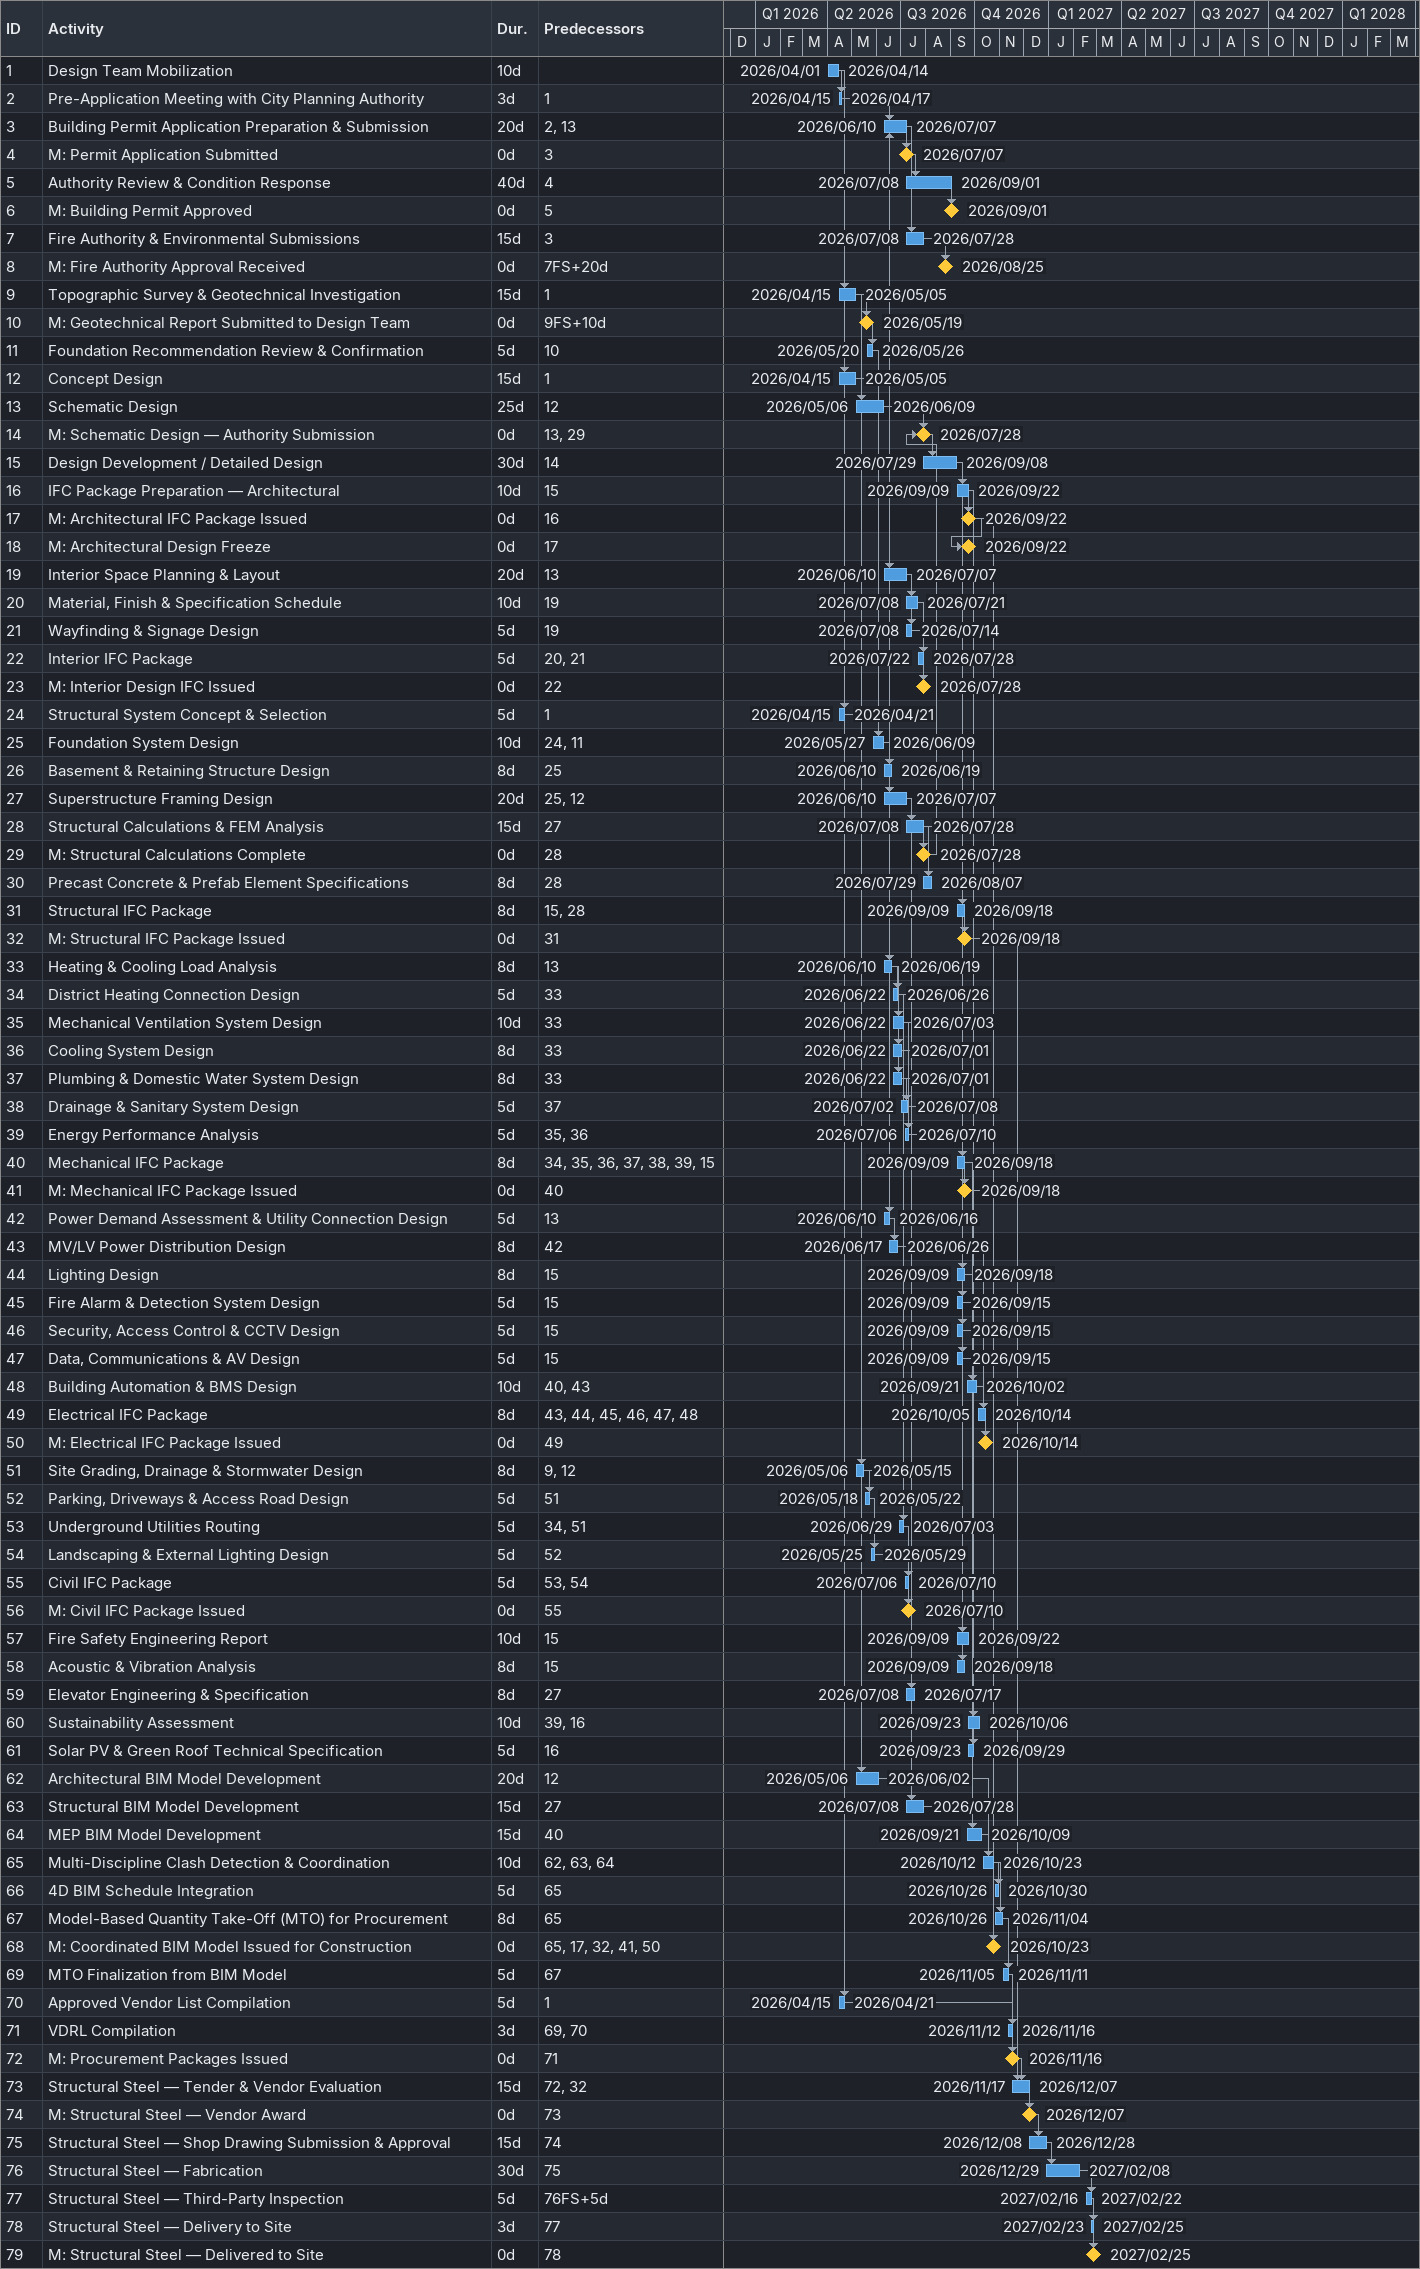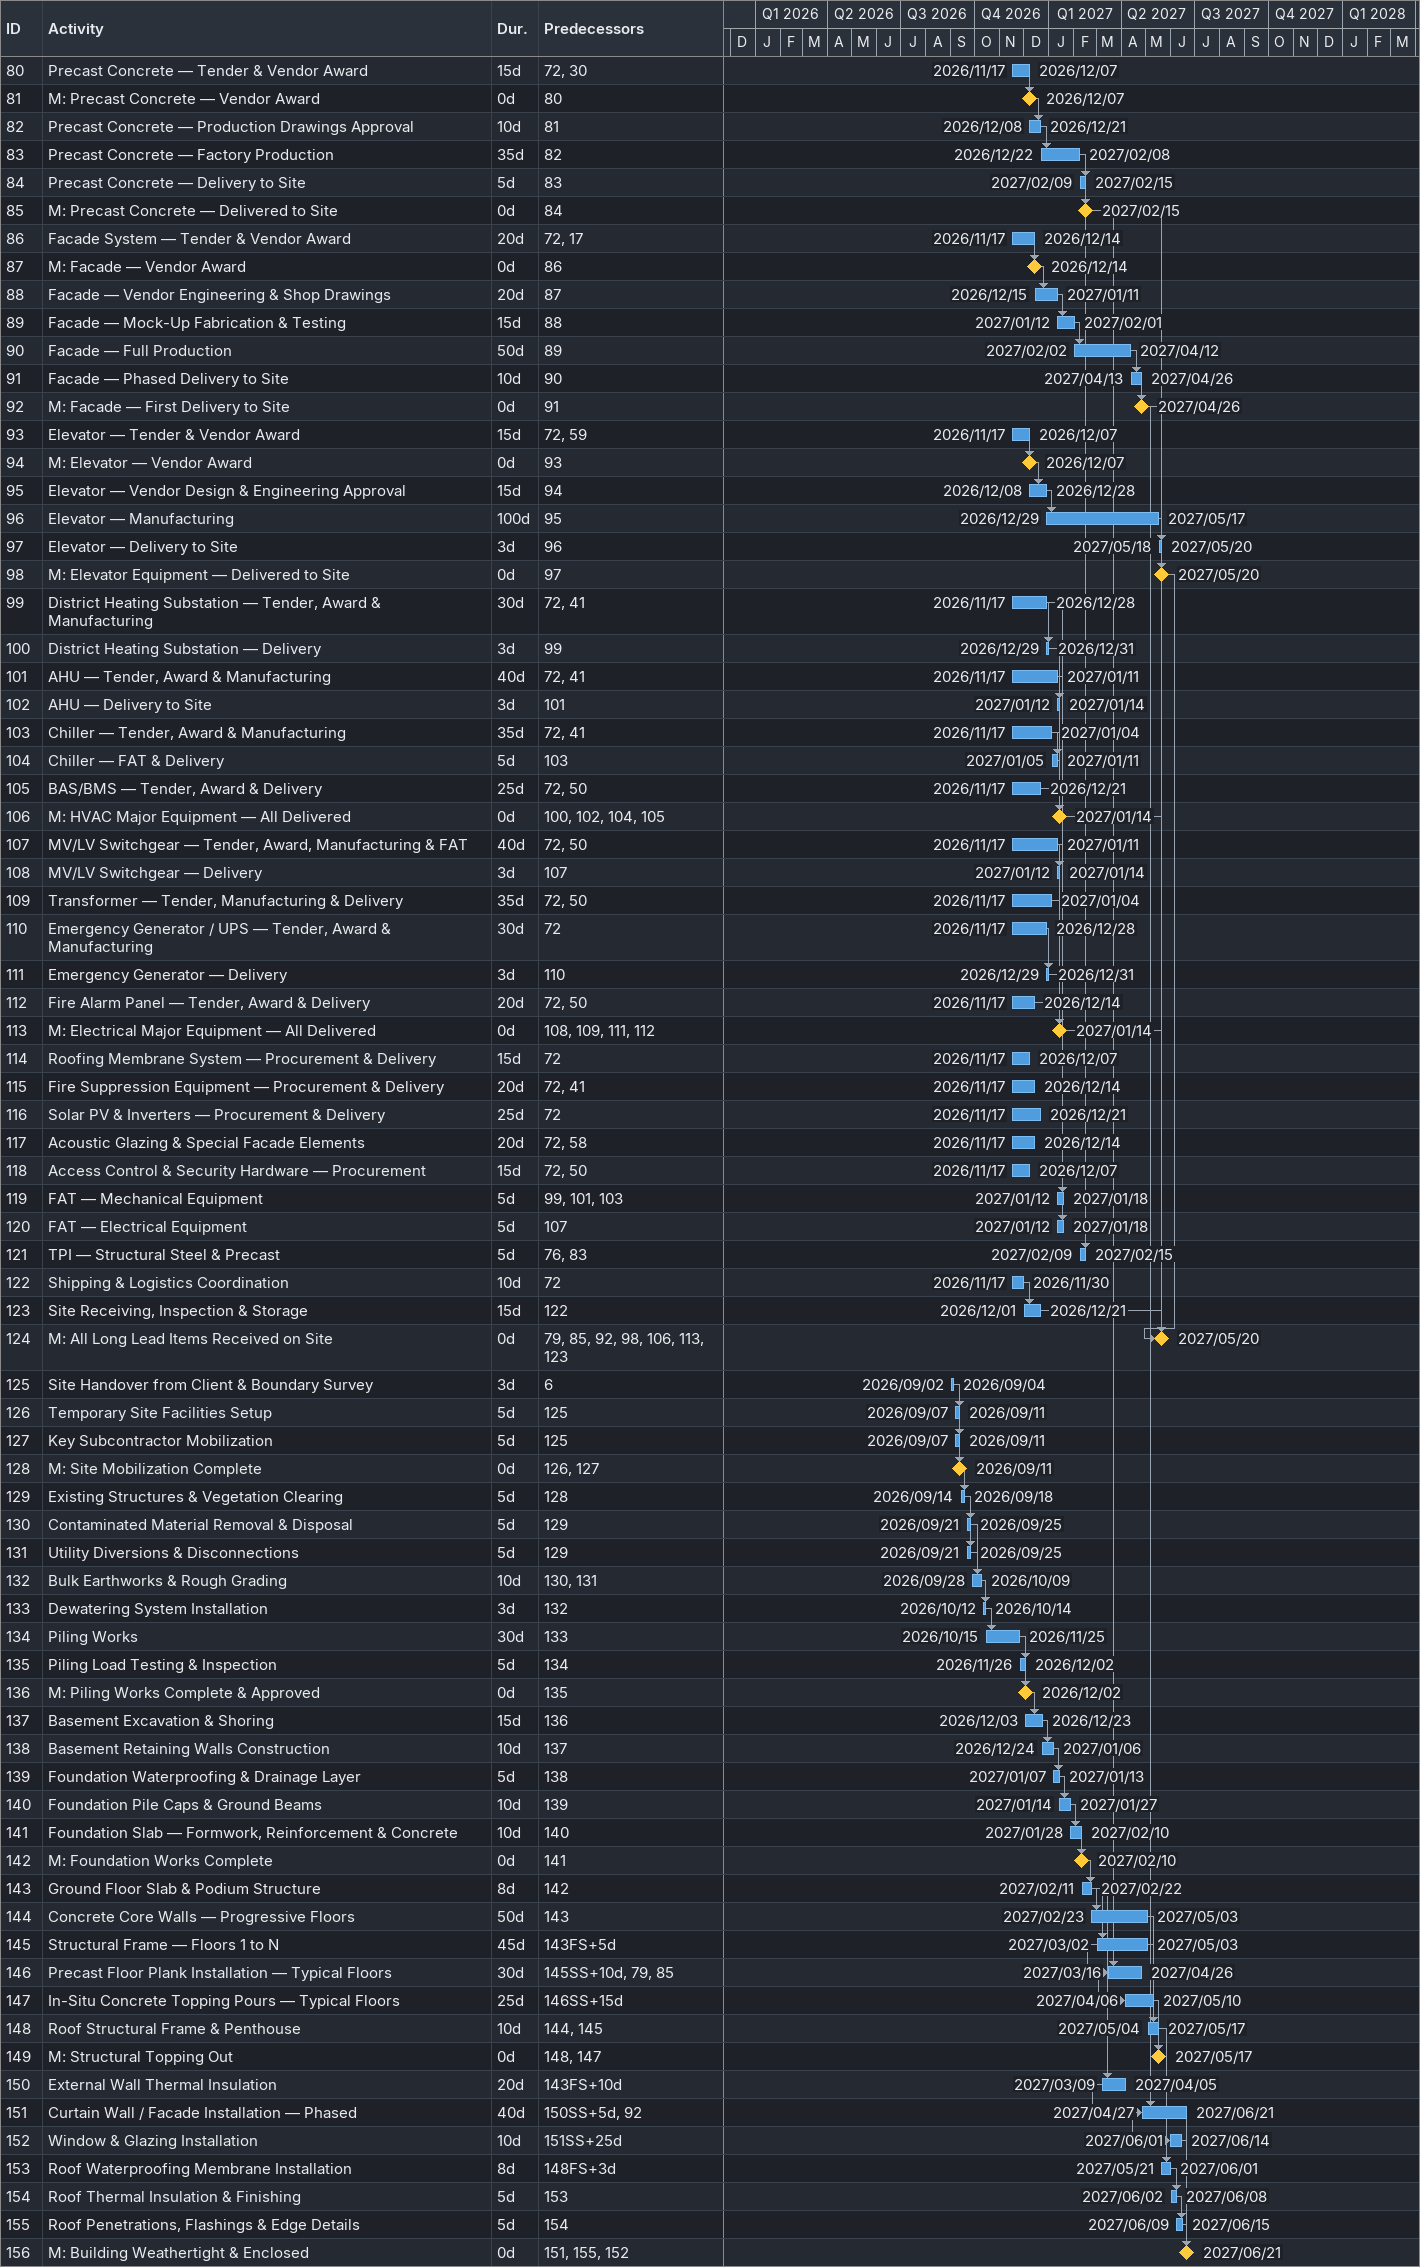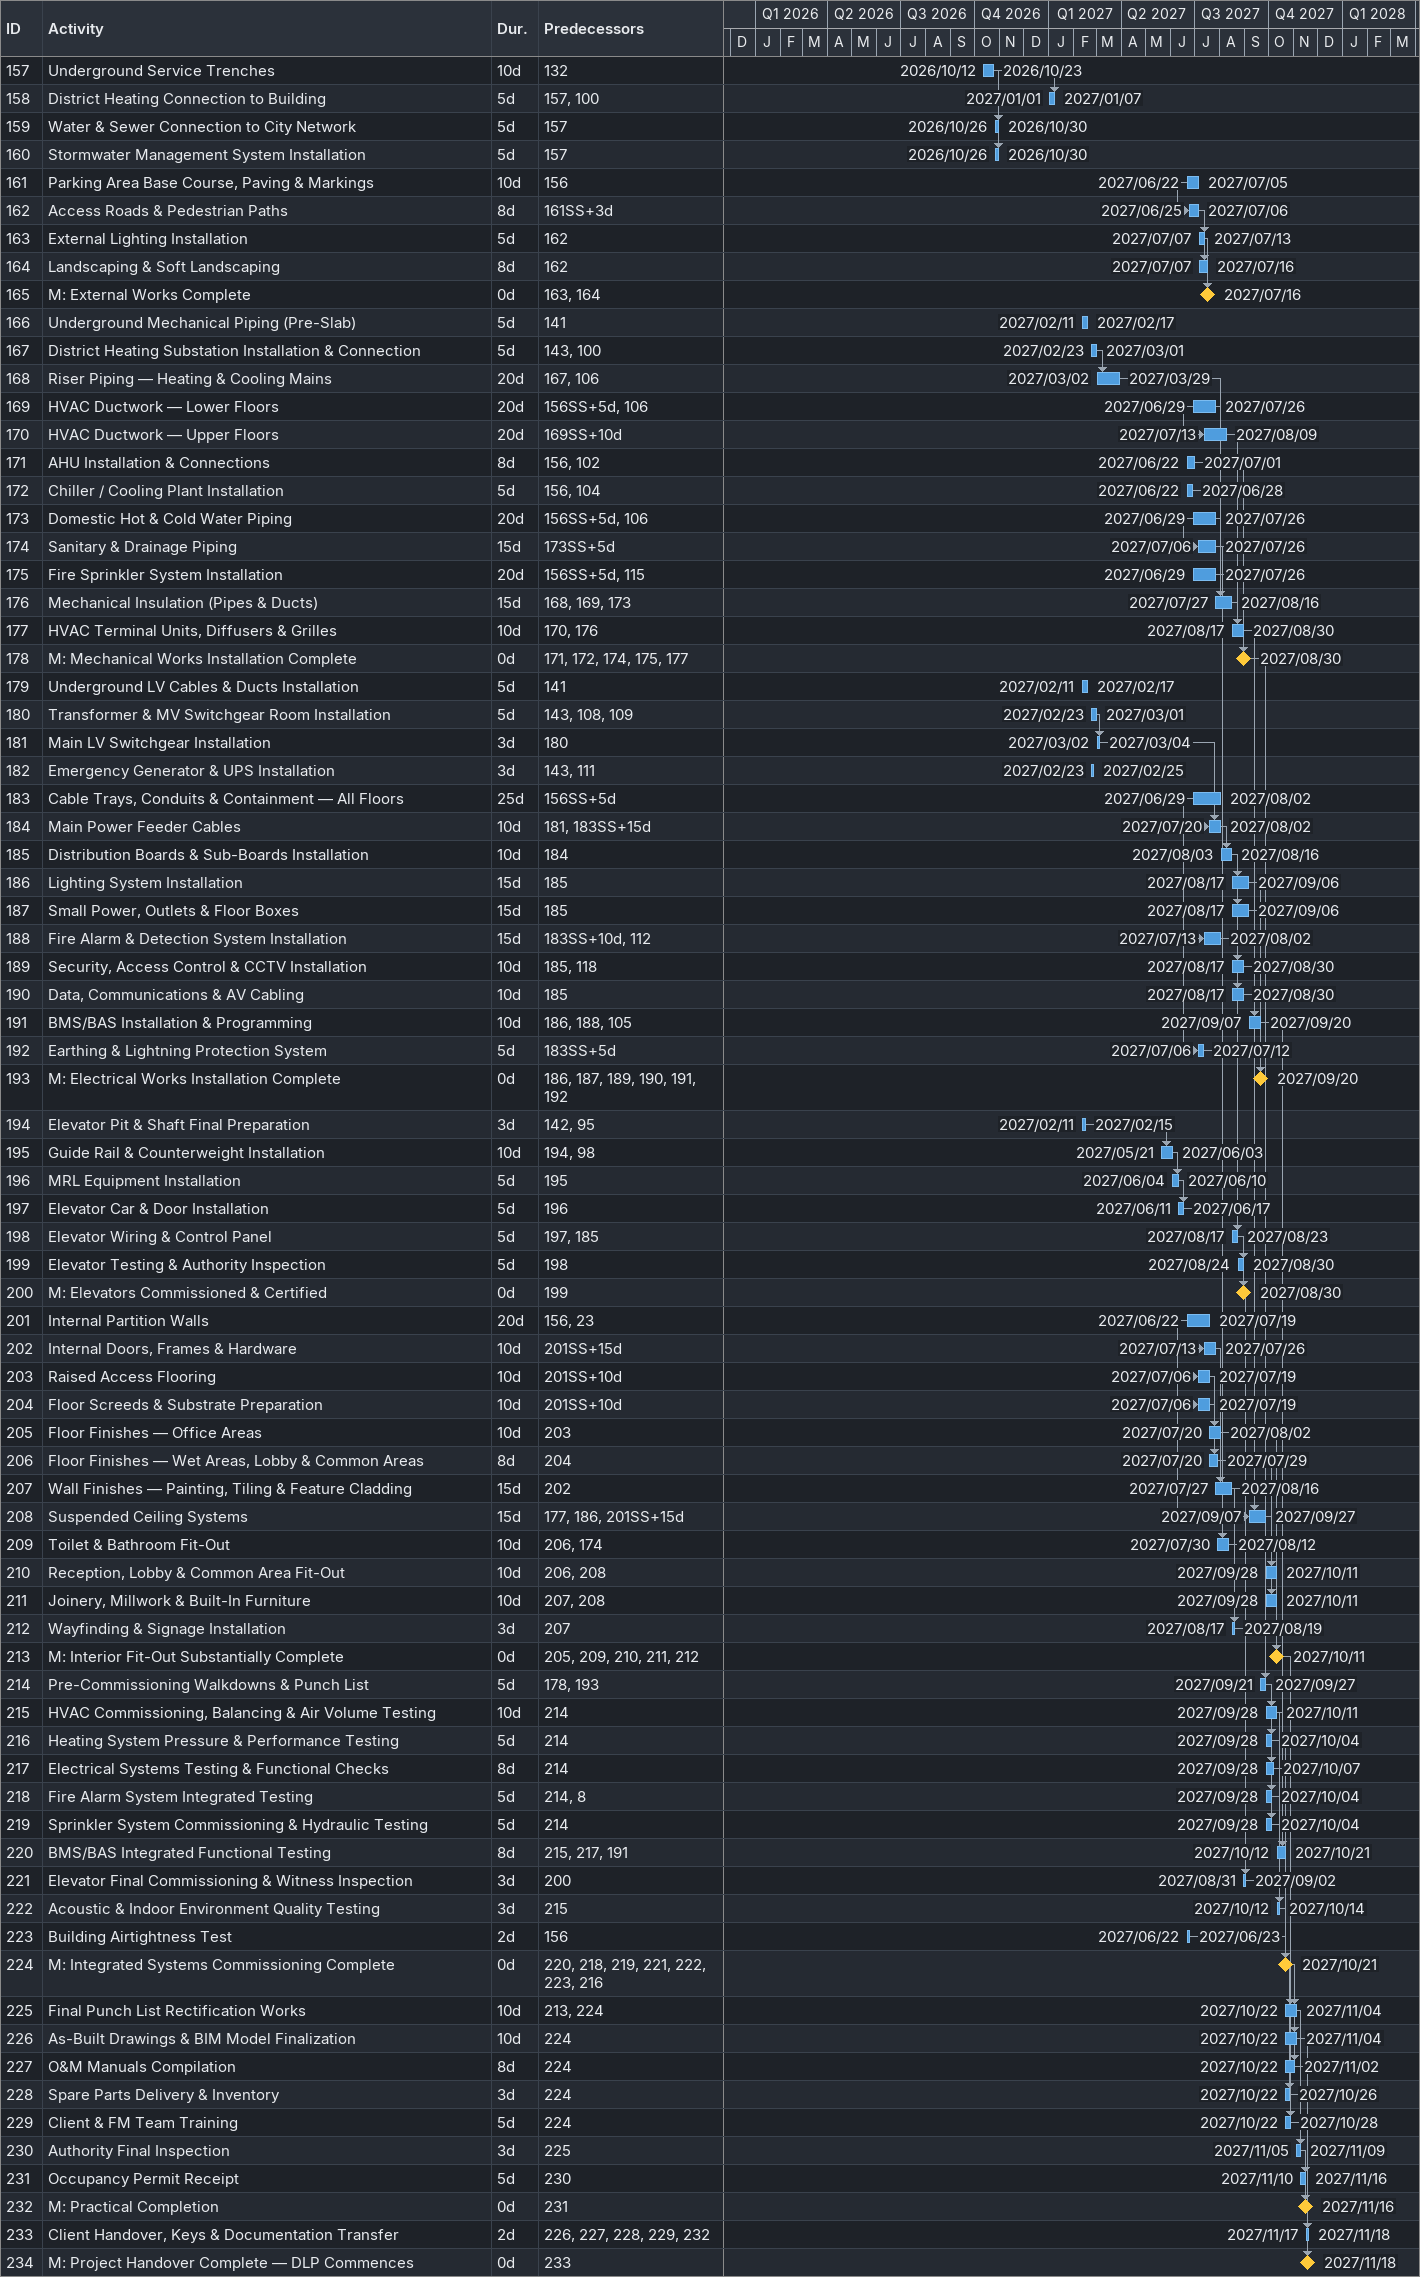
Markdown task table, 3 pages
| ID | Task | Duration | Start | Finish | Predecessors |
|---|---|---|---|---|---|
| 1 | Design Team Mobilization | 10d | 2026-04-01 | 2026-04-14 |  |
| 2 | Pre-Application Meeting with City Planning Authority | 3d | 2026-04-15 | 2026-04-17 | 1 |
| 3 | Building Permit Application Preparation & Submission | 20d | 2026-06-10 | 2026-07-07 | 2, 13 |
| 4 | M: Permit Application Submitted | 0d | 2026-07-07 | 2026-07-07 | 3 |
| 5 | Authority Review & Condition Response | 40d | 2026-07-08 | 2026-09-01 | 4 |
| 6 | M: Building Permit Approved | 0d | 2026-09-01 | 2026-09-01 | 5 |
| 7 | Fire Authority & Environmental Submissions | 15d | 2026-07-08 | 2026-07-28 | 3 |
| 8 | M: Fire Authority Approval Received | 0d | 2026-08-25 | 2026-08-25 | 7FS+20d |
| 9 | Topographic Survey & Geotechnical Investigation | 15d | 2026-04-15 | 2026-05-05 | 1 |
| 10 | M: Geotechnical Report Submitted to Design Team | 0d | 2026-05-19 | 2026-05-19 | 9FS+10d |
| 11 | Foundation Recommendation Review & Confirmation | 5d | 2026-05-20 | 2026-05-26 | 10 |
| 12 | Concept Design | 15d | 2026-04-15 | 2026-05-05 | 1 |
| 13 | Schematic Design | 25d | 2026-05-06 | 2026-06-09 | 12 |
| 14 | M: Schematic Design — Authority Submission | 0d | 2026-07-28 | 2026-07-28 | 13, 29 |
| 15 | Design Development / Detailed Design | 30d | 2026-07-29 | 2026-09-08 | 14 |
| 16 | IFC Package Preparation — Architectural | 10d | 2026-09-09 | 2026-09-22 | 15 |
| 17 | M: Architectural IFC Package Issued | 0d | 2026-09-22 | 2026-09-22 | 16 |
| 18 | M: Architectural Design Freeze | 0d | 2026-09-22 | 2026-09-22 | 17 |
| 19 | Interior Space Planning & Layout | 20d | 2026-06-10 | 2026-07-07 | 13 |
| 20 | Material, Finish & Specification Schedule | 10d | 2026-07-08 | 2026-07-21 | 19 |
| 21 | Wayfinding & Signage Design | 5d | 2026-07-08 | 2026-07-14 | 19 |
| 22 | Interior IFC Package | 5d | 2026-07-22 | 2026-07-28 | 20, 21 |
| 23 | M: Interior Design IFC Issued | 0d | 2026-07-28 | 2026-07-28 | 22 |
| 24 | Structural System Concept & Selection | 5d | 2026-04-15 | 2026-04-21 | 1 |
| 25 | Foundation System Design | 10d | 2026-05-27 | 2026-06-09 | 24, 11 |
| 26 | Basement & Retaining Structure Design | 8d | 2026-06-10 | 2026-06-19 | 25 |
| 27 | Superstructure Framing Design | 20d | 2026-06-10 | 2026-07-07 | 25, 12 |
| 28 | Structural Calculations & FEM Analysis | 15d | 2026-07-08 | 2026-07-28 | 27 |
| 29 | M: Structural Calculations Complete | 0d | 2026-07-28 | 2026-07-28 | 28 |
| 30 | Precast Concrete & Prefab Element Specifications | 8d | 2026-07-29 | 2026-08-07 | 28 |
| 31 | Structural IFC Package | 8d | 2026-09-09 | 2026-09-18 | 15, 28 |
| 32 | M: Structural IFC Package Issued | 0d | 2026-09-18 | 2026-09-18 | 31 |
| 33 | Heating & Cooling Load Analysis | 8d | 2026-06-10 | 2026-06-19 | 13 |
| 34 | District Heating Connection Design | 5d | 2026-06-22 | 2026-06-26 | 33 |
| 35 | Mechanical Ventilation System Design | 10d | 2026-06-22 | 2026-07-03 | 33 |
| 36 | Cooling System Design | 8d | 2026-06-22 | 2026-07-01 | 33 |
| 37 | Plumbing & Domestic Water System Design | 8d | 2026-06-22 | 2026-07-01 | 33 |
| 38 | Drainage & Sanitary System Design | 5d | 2026-07-02 | 2026-07-08 | 37 |
| 39 | Energy Performance Analysis | 5d | 2026-07-06 | 2026-07-10 | 35, 36 |
| 40 | Mechanical IFC Package | 8d | 2026-09-09 | 2026-09-18 | 34, 35, 36, 37, 38, 39, 15 |
| 41 | M: Mechanical IFC Package Issued | 0d | 2026-09-18 | 2026-09-18 | 40 |
| 42 | Power Demand Assessment & Utility Connection Design | 5d | 2026-06-10 | 2026-06-16 | 13 |
| 43 | MV/LV Power Distribution Design | 8d | 2026-06-17 | 2026-06-26 | 42 |
| 44 | Lighting Design | 8d | 2026-09-09 | 2026-09-18 | 15 |
| 45 | Fire Alarm & Detection System Design | 5d | 2026-09-09 | 2026-09-15 | 15 |
| 46 | Security, Access Control & CCTV Design | 5d | 2026-09-09 | 2026-09-15 | 15 |
| 47 | Data, Communications & AV Design | 5d | 2026-09-09 | 2026-09-15 | 15 |
| 48 | Building Automation & BMS Design | 10d | 2026-09-21 | 2026-10-02 | 40, 43 |
| 49 | Electrical IFC Package | 8d | 2026-10-05 | 2026-10-14 | 43, 44, 45, 46, 47, 48 |
| 50 | M: Electrical IFC Package Issued | 0d | 2026-10-14 | 2026-10-14 | 49 |
| 51 | Site Grading, Drainage & Stormwater Design | 8d | 2026-05-06 | 2026-05-15 | 9, 12 |
| 52 | Parking, Driveways & Access Road Design | 5d | 2026-05-18 | 2026-05-22 | 51 |
| 53 | Underground Utilities Routing | 5d | 2026-06-29 | 2026-07-03 | 34, 51 |
| 54 | Landscaping & External Lighting Design | 5d | 2026-05-25 | 2026-05-29 | 52 |
| 55 | Civil IFC Package | 5d | 2026-07-06 | 2026-07-10 | 53, 54 |
| 56 | M: Civil IFC Package Issued | 0d | 2026-07-10 | 2026-07-10 | 55 |
| 57 | Fire Safety Engineering Report | 10d | 2026-09-09 | 2026-09-22 | 15 |
| 58 | Acoustic & Vibration Analysis | 8d | 2026-09-09 | 2026-09-18 | 15 |
| 59 | Elevator Engineering & Specification | 8d | 2026-07-08 | 2026-07-17 | 27 |
| 60 | Sustainability Assessment | 10d | 2026-09-23 | 2026-10-06 | 39, 16 |
| 61 | Solar PV & Green Roof Technical Specification | 5d | 2026-09-23 | 2026-09-29 | 16 |
| 62 | Architectural BIM Model Development | 20d | 2026-05-06 | 2026-06-02 | 12 |
| 63 | Structural BIM Model Development | 15d | 2026-07-08 | 2026-07-28 | 27 |
| 64 | MEP BIM Model Development | 15d | 2026-09-21 | 2026-10-09 | 40 |
| 65 | Multi-Discipline Clash Detection & Coordination | 10d | 2026-10-12 | 2026-10-23 | 62, 63, 64 |
| 66 | 4D BIM Schedule Integration | 5d | 2026-10-26 | 2026-10-30 | 65 |
| 67 | Model-Based Quantity Take-Off (MTO) for Procurement | 8d | 2026-10-26 | 2026-11-04 | 65 |
| 68 | M: Coordinated BIM Model Issued for Construction | 0d | 2026-10-23 | 2026-10-23 | 65, 17, 32, 41, 50 |
| 69 | MTO Finalization from BIM Model | 5d | 2026-11-05 | 2026-11-11 | 67 |
| 70 | Approved Vendor List Compilation | 5d | 2026-04-15 | 2026-04-21 | 1 |
| 71 | VDRL Compilation | 3d | 2026-11-12 | 2026-11-16 | 69, 70 |
| 72 | M: Procurement Packages Issued | 0d | 2026-11-16 | 2026-11-16 | 71 |
| 73 | Structural Steel — Tender & Vendor Evaluation | 15d | 2026-11-17 | 2026-12-07 | 72, 32 |
| 74 | M: Structural Steel — Vendor Award | 0d | 2026-12-07 | 2026-12-07 | 73 |
| 75 | Structural Steel — Shop Drawing Submission & Approval | 15d | 2026-12-08 | 2026-12-28 | 74 |
| 76 | Structural Steel — Fabrication | 30d | 2026-12-29 | 2027-02-08 | 75 |
| 77 | Structural Steel — Third-Party Inspection | 5d | 2027-02-16 | 2027-02-22 | 76FS+5d |
| 78 | Structural Steel — Delivery to Site | 3d | 2027-02-23 | 2027-02-25 | 77 |
| 79 | M: Structural Steel — Delivered to Site | 0d | 2027-02-25 | 2027-02-25 | 78 |
| 80 | Precast Concrete — Tender & Vendor Award | 15d | 2026-11-17 | 2026-12-07 | 72, 30 |
| 81 | M: Precast Concrete — Vendor Award | 0d | 2026-12-07 | 2026-12-07 | 80 |
| 82 | Precast Concrete — Production Drawings Approval | 10d | 2026-12-08 | 2026-12-21 | 81 |
| 83 | Precast Concrete — Factory Production | 35d | 2026-12-22 | 2027-02-08 | 82 |
| 84 | Precast Concrete — Delivery to Site | 5d | 2027-02-09 | 2027-02-15 | 83 |
| 85 | M: Precast Concrete — Delivered to Site | 0d | 2027-02-15 | 2027-02-15 | 84 |
| 86 | Facade System — Tender & Vendor Award | 20d | 2026-11-17 | 2026-12-14 | 72, 17 |
| 87 | M: Facade — Vendor Award | 0d | 2026-12-14 | 2026-12-14 | 86 |
| 88 | Facade — Vendor Engineering & Shop Drawings | 20d | 2026-12-15 | 2027-01-11 | 87 |
| 89 | Facade — Mock-Up Fabrication & Testing | 15d | 2027-01-12 | 2027-02-01 | 88 |
| 90 | Facade — Full Production | 50d | 2027-02-02 | 2027-04-12 | 89 |
| 91 | Facade — Phased Delivery to Site | 10d | 2027-04-13 | 2027-04-26 | 90 |
| 92 | M: Facade — First Delivery to Site | 0d | 2027-04-26 | 2027-04-26 | 91 |
| 93 | Elevator — Tender & Vendor Award | 15d | 2026-11-17 | 2026-12-07 | 72, 59 |
| 94 | M: Elevator — Vendor Award | 0d | 2026-12-07 | 2026-12-07 | 93 |
| 95 | Elevator — Vendor Design & Engineering Approval | 15d | 2026-12-08 | 2026-12-28 | 94 |
| 96 | Elevator — Manufacturing | 100d | 2026-12-29 | 2027-05-17 | 95 |
| 97 | Elevator — Delivery to Site | 3d | 2027-05-18 | 2027-05-20 | 96 |
| 98 | M: Elevator Equipment — Delivered to Site | 0d | 2027-05-20 | 2027-05-20 | 97 |
| 99 | District Heating Substation — Tender, Award & Manufacturing | 30d | 2026-11-17 | 2026-12-28 | 72, 41 |
| 100 | District Heating Substation — Delivery | 3d | 2026-12-29 | 2026-12-31 | 99 |
| 101 | AHU — Tender, Award & Manufacturing | 40d | 2026-11-17 | 2027-01-11 | 72, 41 |
| 102 | AHU — Delivery to Site | 3d | 2027-01-12 | 2027-01-14 | 101 |
| 103 | Chiller — Tender, Award & Manufacturing | 35d | 2026-11-17 | 2027-01-04 | 72, 41 |
| 104 | Chiller — FAT & Delivery | 5d | 2027-01-05 | 2027-01-11 | 103 |
| 105 | BAS/BMS — Tender, Award & Delivery | 25d | 2026-11-17 | 2026-12-21 | 72, 50 |
| 106 | M: HVAC Major Equipment — All Delivered | 0d | 2027-01-14 | 2027-01-14 | 100, 102, 104, 105 |
| 107 | MV/LV Switchgear — Tender, Award, Manufacturing & FAT | 40d | 2026-11-17 | 2027-01-11 | 72, 50 |
| 108 | MV/LV Switchgear — Delivery | 3d | 2027-01-12 | 2027-01-14 | 107 |
| 109 | Transformer — Tender, Manufacturing & Delivery | 35d | 2026-11-17 | 2027-01-04 | 72, 50 |
| 110 | Emergency Generator / UPS — Tender, Award & Manufacturing | 30d | 2026-11-17 | 2026-12-28 | 72 |
| 111 | Emergency Generator — Delivery | 3d | 2026-12-29 | 2026-12-31 | 110 |
| 112 | Fire Alarm Panel — Tender, Award & Delivery | 20d | 2026-11-17 | 2026-12-14 | 72, 50 |
| 113 | M: Electrical Major Equipment — All Delivered | 0d | 2027-01-14 | 2027-01-14 | 108, 109, 111, 112 |
| 114 | Roofing Membrane System — Procurement & Delivery | 15d | 2026-11-17 | 2026-12-07 | 72 |
| 115 | Fire Suppression Equipment — Procurement & Delivery | 20d | 2026-11-17 | 2026-12-14 | 72, 41 |
| 116 | Solar PV & Inverters — Procurement & Delivery | 25d | 2026-11-17 | 2026-12-21 | 72 |
| 117 | Acoustic Glazing & Special Facade Elements | 20d | 2026-11-17 | 2026-12-14 | 72, 58 |
| 118 | Access Control & Security Hardware — Procurement | 15d | 2026-11-17 | 2026-12-07 | 72, 50 |
| 119 | FAT — Mechanical Equipment | 5d | 2027-01-12 | 2027-01-18 | 99, 101, 103 |
| 120 | FAT — Electrical Equipment | 5d | 2027-01-12 | 2027-01-18 | 107 |
| 121 | TPI — Structural Steel & Precast | 5d | 2027-02-09 | 2027-02-15 | 76, 83 |
| 122 | Shipping & Logistics Coordination | 10d | 2026-11-17 | 2026-11-30 | 72 |
| 123 | Site Receiving, Inspection & Storage | 15d | 2026-12-01 | 2026-12-21 | 122 |
| 124 | M: All Long Lead Items Received on Site | 0d | 2027-05-20 | 2027-05-20 | 79, 85, 92, 98, 106, 113, 123 |
| 125 | Site Handover from Client & Boundary Survey | 3d | 2026-09-02 | 2026-09-04 | 6 |
| 126 | Temporary Site Facilities Setup | 5d | 2026-09-07 | 2026-09-11 | 125 |
| 127 | Key Subcontractor Mobilization | 5d | 2026-09-07 | 2026-09-11 | 125 |
| 128 | M: Site Mobilization Complete | 0d | 2026-09-11 | 2026-09-11 | 126, 127 |
| 129 | Existing Structures & Vegetation Clearing | 5d | 2026-09-14 | 2026-09-18 | 128 |
| 130 | Contaminated Material Removal & Disposal | 5d | 2026-09-21 | 2026-09-25 | 129 |
| 131 | Utility Diversions & Disconnections | 5d | 2026-09-21 | 2026-09-25 | 129 |
| 132 | Bulk Earthworks & Rough Grading | 10d | 2026-09-28 | 2026-10-09 | 130, 131 |
| 133 | Dewatering System Installation | 3d | 2026-10-12 | 2026-10-14 | 132 |
| 134 | Piling Works | 30d | 2026-10-15 | 2026-11-25 | 133 |
| 135 | Piling Load Testing & Inspection | 5d | 2026-11-26 | 2026-12-02 | 134 |
| 136 | M: Piling Works Complete & Approved | 0d | 2026-12-02 | 2026-12-02 | 135 |
| 137 | Basement Excavation & Shoring | 15d | 2026-12-03 | 2026-12-23 | 136 |
| 138 | Basement Retaining Walls Construction | 10d | 2026-12-24 | 2027-01-06 | 137 |
| 139 | Foundation Waterproofing & Drainage Layer | 5d | 2027-01-07 | 2027-01-13 | 138 |
| 140 | Foundation Pile Caps & Ground Beams | 10d | 2027-01-14 | 2027-01-27 | 139 |
| 141 | Foundation Slab — Formwork, Reinforcement & Concrete | 10d | 2027-01-28 | 2027-02-10 | 140 |
| 142 | M: Foundation Works Complete | 0d | 2027-02-10 | 2027-02-10 | 141 |
| 143 | Ground Floor Slab & Podium Structure | 8d | 2027-02-11 | 2027-02-22 | 142 |
| 144 | Concrete Core Walls — Progressive Floors | 50d | 2027-02-23 | 2027-05-03 | 143 |
| 145 | Structural Frame — Floors 1 to N | 45d | 2027-03-02 | 2027-05-03 | 143FS+5d |
| 146 | Precast Floor Plank Installation — Typical Floors | 30d | 2027-03-16 | 2027-04-26 | 145SS+10d, 79, 85 |
| 147 | In-Situ Concrete Topping Pours — Typical Floors | 25d | 2027-04-06 | 2027-05-10 | 146SS+15d |
| 148 | Roof Structural Frame & Penthouse | 10d | 2027-05-04 | 2027-05-17 | 144, 145 |
| 149 | M: Structural Topping Out | 0d | 2027-05-17 | 2027-05-17 | 148, 147 |
| 150 | External Wall Thermal Insulation | 20d | 2027-03-09 | 2027-04-05 | 143FS+10d |
| 151 | Curtain Wall / Facade Installation — Phased | 40d | 2027-04-27 | 2027-06-21 | 150SS+5d, 92 |
| 152 | Window & Glazing Installation | 10d | 2027-06-01 | 2027-06-14 | 151SS+25d |
| 153 | Roof Waterproofing Membrane Installation | 8d | 2027-05-21 | 2027-06-01 | 148FS+3d |
| 154 | Roof Thermal Insulation & Finishing | 5d | 2027-06-02 | 2027-06-08 | 153 |
| 155 | Roof Penetrations, Flashings & Edge Details | 5d | 2027-06-09 | 2027-06-15 | 154 |
| 156 | M: Building Weathertight & Enclosed | 0d | 2027-06-21 | 2027-06-21 | 151, 155, 152 |
| 157 | Underground Service Trenches | 10d | 2026-10-12 | 2026-10-23 | 132 |
| 158 | District Heating Connection to Building | 5d | 2027-01-01 | 2027-01-07 | 157, 100 |
| 159 | Water & Sewer Connection to City Network | 5d | 2026-10-26 | 2026-10-30 | 157 |
| 160 | Stormwater Management System Installation | 5d | 2026-10-26 | 2026-10-30 | 157 |
| 161 | Parking Area Base Course, Paving & Markings | 10d | 2027-06-22 | 2027-07-05 | 156 |
| 162 | Access Roads & Pedestrian Paths | 8d | 2027-06-25 | 2027-07-06 | 161SS+3d |
| 163 | External Lighting Installation | 5d | 2027-07-07 | 2027-07-13 | 162 |
| 164 | Landscaping & Soft Landscaping | 8d | 2027-07-07 | 2027-07-16 | 162 |
| 165 | M: External Works Complete | 0d | 2027-07-16 | 2027-07-16 | 163, 164 |
| 166 | Underground Mechanical Piping (Pre-Slab) | 5d | 2027-02-11 | 2027-02-17 | 141 |
| 167 | District Heating Substation Installation & Connection | 5d | 2027-02-23 | 2027-03-01 | 143, 100 |
| 168 | Riser Piping — Heating & Cooling Mains | 20d | 2027-03-02 | 2027-03-29 | 167, 106 |
| 169 | HVAC Ductwork — Lower Floors | 20d | 2027-06-29 | 2027-07-26 | 156SS+5d, 106 |
| 170 | HVAC Ductwork — Upper Floors | 20d | 2027-07-13 | 2027-08-09 | 169SS+10d |
| 171 | AHU Installation & Connections | 8d | 2027-06-22 | 2027-07-01 | 156, 102 |
| 172 | Chiller / Cooling Plant Installation | 5d | 2027-06-22 | 2027-06-28 | 156, 104 |
| 173 | Domestic Hot & Cold Water Piping | 20d | 2027-06-29 | 2027-07-26 | 156SS+5d, 106 |
| 174 | Sanitary & Drainage Piping | 15d | 2027-07-06 | 2027-07-26 | 173SS+5d |
| 175 | Fire Sprinkler System Installation | 20d | 2027-06-29 | 2027-07-26 | 156SS+5d, 115 |
| 176 | Mechanical Insulation (Pipes & Ducts) | 15d | 2027-07-27 | 2027-08-16 | 168, 169, 173 |
| 177 | HVAC Terminal Units, Diffusers & Grilles | 10d | 2027-08-17 | 2027-08-30 | 170, 176 |
| 178 | M: Mechanical Works Installation Complete | 0d | 2027-08-30 | 2027-08-30 | 171, 172, 174, 175, 177 |
| 179 | Underground LV Cables & Ducts Installation | 5d | 2027-02-11 | 2027-02-17 | 141 |
| 180 | Transformer & MV Switchgear Room Installation | 5d | 2027-02-23 | 2027-03-01 | 143, 108, 109 |
| 181 | Main LV Switchgear Installation | 3d | 2027-03-02 | 2027-03-04 | 180 |
| 182 | Emergency Generator & UPS Installation | 3d | 2027-02-23 | 2027-02-25 | 143, 111 |
| 183 | Cable Trays, Conduits & Containment — All Floors | 25d | 2027-06-29 | 2027-08-02 | 156SS+5d |
| 184 | Main Power Feeder Cables | 10d | 2027-07-20 | 2027-08-02 | 181, 183SS+15d |
| 185 | Distribution Boards & Sub-Boards Installation | 10d | 2027-08-03 | 2027-08-16 | 184 |
| 186 | Lighting System Installation | 15d | 2027-08-17 | 2027-09-06 | 185 |
| 187 | Small Power, Outlets & Floor Boxes | 15d | 2027-08-17 | 2027-09-06 | 185 |
| 188 | Fire Alarm & Detection System Installation | 15d | 2027-07-13 | 2027-08-02 | 183SS+10d, 112 |
| 189 | Security, Access Control & CCTV Installation | 10d | 2027-08-17 | 2027-08-30 | 185, 118 |
| 190 | Data, Communications & AV Cabling | 10d | 2027-08-17 | 2027-08-30 | 185 |
| 191 | BMS/BAS Installation & Programming | 10d | 2027-09-07 | 2027-09-20 | 186, 188, 105 |
| 192 | Earthing & Lightning Protection System | 5d | 2027-07-06 | 2027-07-12 | 183SS+5d |
| 193 | M: Electrical Works Installation Complete | 0d | 2027-09-20 | 2027-09-20 | 186, 187, 189, 190, 191, 192 |
| 194 | Elevator Pit & Shaft Final Preparation | 3d | 2027-02-11 | 2027-02-15 | 142, 95 |
| 195 | Guide Rail & Counterweight Installation | 10d | 2027-05-21 | 2027-06-03 | 194, 98 |
| 196 | MRL Equipment Installation | 5d | 2027-06-04 | 2027-06-10 | 195 |
| 197 | Elevator Car & Door Installation | 5d | 2027-06-11 | 2027-06-17 | 196 |
| 198 | Elevator Wiring & Control Panel | 5d | 2027-08-17 | 2027-08-23 | 197, 185 |
| 199 | Elevator Testing & Authority Inspection | 5d | 2027-08-24 | 2027-08-30 | 198 |
| 200 | M: Elevators Commissioned & Certified | 0d | 2027-08-30 | 2027-08-30 | 199 |
| 201 | Internal Partition Walls | 20d | 2027-06-22 | 2027-07-19 | 156, 23 |
| 202 | Internal Doors, Frames & Hardware | 10d | 2027-07-13 | 2027-07-26 | 201SS+15d |
| 203 | Raised Access Flooring | 10d | 2027-07-06 | 2027-07-19 | 201SS+10d |
| 204 | Floor Screeds & Substrate Preparation | 10d | 2027-07-06 | 2027-07-19 | 201SS+10d |
| 205 | Floor Finishes — Office Areas | 10d | 2027-07-20 | 2027-08-02 | 203 |
| 206 | Floor Finishes — Wet Areas, Lobby & Common Areas | 8d | 2027-07-20 | 2027-07-29 | 204 |
| 207 | Wall Finishes — Painting, Tiling & Feature Cladding | 15d | 2027-07-27 | 2027-08-16 | 202 |
| 208 | Suspended Ceiling Systems | 15d | 2027-09-07 | 2027-09-27 | 177, 186, 201SS+15d |
| 209 | Toilet & Bathroom Fit-Out | 10d | 2027-07-30 | 2027-08-12 | 206, 174 |
| 210 | Reception, Lobby & Common Area Fit-Out | 10d | 2027-09-28 | 2027-10-11 | 206, 208 |
| 211 | Joinery, Millwork & Built-In Furniture | 10d | 2027-09-28 | 2027-10-11 | 207, 208 |
| 212 | Wayfinding & Signage Installation | 3d | 2027-08-17 | 2027-08-19 | 207 |
| 213 | M: Interior Fit-Out Substantially Complete | 0d | 2027-10-11 | 2027-10-11 | 205, 209, 210, 211, 212 |
| 214 | Pre-Commissioning Walkdowns & Punch List | 5d | 2027-09-21 | 2027-09-27 | 178, 193 |
| 215 | HVAC Commissioning, Balancing & Air Volume Testing | 10d | 2027-09-28 | 2027-10-11 | 214 |
| 216 | Heating System Pressure & Performance Testing | 5d | 2027-09-28 | 2027-10-04 | 214 |
| 217 | Electrical Systems Testing & Functional Checks | 8d | 2027-09-28 | 2027-10-07 | 214 |
| 218 | Fire Alarm System Integrated Testing | 5d | 2027-09-28 | 2027-10-04 | 214, 8 |
| 219 | Sprinkler System Commissioning & Hydraulic Testing | 5d | 2027-09-28 | 2027-10-04 | 214 |
| 220 | BMS/BAS Integrated Functional Testing | 8d | 2027-10-12 | 2027-10-21 | 215, 217, 191 |
| 221 | Elevator Final Commissioning & Witness Inspection | 3d | 2027-08-31 | 2027-09-02 | 200 |
| 222 | Acoustic & Indoor Environment Quality Testing | 3d | 2027-10-12 | 2027-10-14 | 215 |
| 223 | Building Airtightness Test | 2d | 2027-06-22 | 2027-06-23 | 156 |
| 224 | M: Integrated Systems Commissioning Complete | 0d | 2027-10-21 | 2027-10-21 | 220, 218, 219, 221, 222, 223, 216 |
| 225 | Final Punch List Rectification Works | 10d | 2027-10-22 | 2027-11-04 | 213, 224 |
| 226 | As-Built Drawings & BIM Model Finalization | 10d | 2027-10-22 | 2027-11-04 | 224 |
| 227 | O&M Manuals Compilation | 8d | 2027-10-22 | 2027-11-02 | 224 |
| 228 | Spare Parts Delivery & Inventory | 3d | 2027-10-22 | 2027-10-26 | 224 |
| 229 | Client & FM Team Training | 5d | 2027-10-22 | 2027-10-28 | 224 |
| 230 | Authority Final Inspection | 3d | 2027-11-05 | 2027-11-09 | 225 |
| 231 | Occupancy Permit Receipt | 5d | 2027-11-10 | 2027-11-16 | 230 |
| 232 | M: Practical Completion | 0d | 2027-11-16 | 2027-11-16 | 231 |
| 233 | Client Handover, Keys & Documentation Transfer | 2d | 2027-11-17 | 2027-11-18 | 226, 227, 228, 229, 232 |
| 234 | M: Project Handover Complete — DLP Commences | 0d | 2027-11-18 | 2027-11-18 | 233 |
